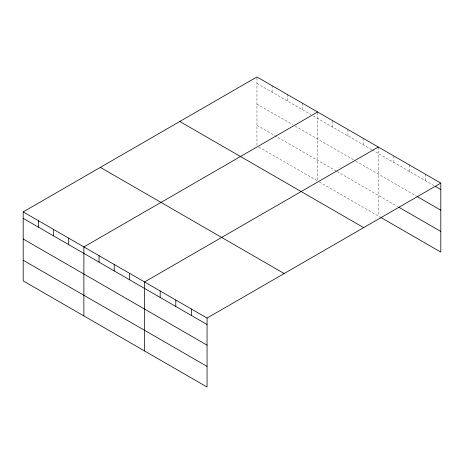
<?xml version="1.0" encoding="UTF-8"?>
<svg xmlns="http://www.w3.org/2000/svg" width="464" height="464" viewBox="0 0 464 464"><rect width="100%" height="100%" fill="white"/><g stroke="black" fill="none" stroke-linecap="round" stroke-linejoin="round"><path stroke-width="0.35" stroke-dasharray="2.32 1.74" d="M256.946 145.226L256.946 76.96M256.946 83.41L310.944 114.585M313.368 115.983L371.618 149.611M372.221 149.965L433.921 185.588M256.946 104.046L292.738 124.712M295.168 126.109L355.233 160.793M355.842 161.141L416.423 196.115M256.946 125.303L336.423 171.193M337.032 171.541L397.665 206.55M258.761 146.989L317.614 180.972L317.614 111.986M319.435 182.021L380.167 217.082M425.175 174.087L425.175 180.537M409.544 165.062L409.544 171.512M393.919 156.043L393.919 162.487M378.288 147.018L378.288 215.998M363.121 138.26L363.121 144.71M347.954 129.502L347.954 135.952M332.787 120.744L332.787 127.194M302.447 103.234L302.447 109.678M287.28 94.476L287.28 100.92M272.113 85.718L272.113 92.168"/><path stroke-width="0.7" d="M23.2 211.909L207.054 318.06L207.054 387.04L23.2 280.894L23.2 211.909L256.946 76.96L440.8 183.106L440.8 252.091L380.787 217.442M317.614 111.986L83.874 246.941L83.874 315.92M378.288 147.018L144.548 281.967L144.548 350.946M207.054 318.06L440.8 183.106M435.174 186.308L440.8 189.556M417.043 196.481L440.8 210.192M398.918 207.275L440.8 231.455M179.806 121.493L363.666 227.644M100.334 167.376L284.194 273.528M23.2 218.358L207.054 324.51M23.2 238.995L207.054 345.141M23.2 260.258L207.054 366.403M191.429 309.036L191.429 315.485M175.798 300.017L175.798 306.46M160.173 290.992L160.173 297.441M129.375 273.209L129.375 279.659M114.208 264.457L114.208 270.901M99.041 255.699L99.041 262.143M68.707 238.183L68.707 244.632M53.534 229.425L53.534 235.874M38.367 220.667L38.367 227.116"/></g></svg>
